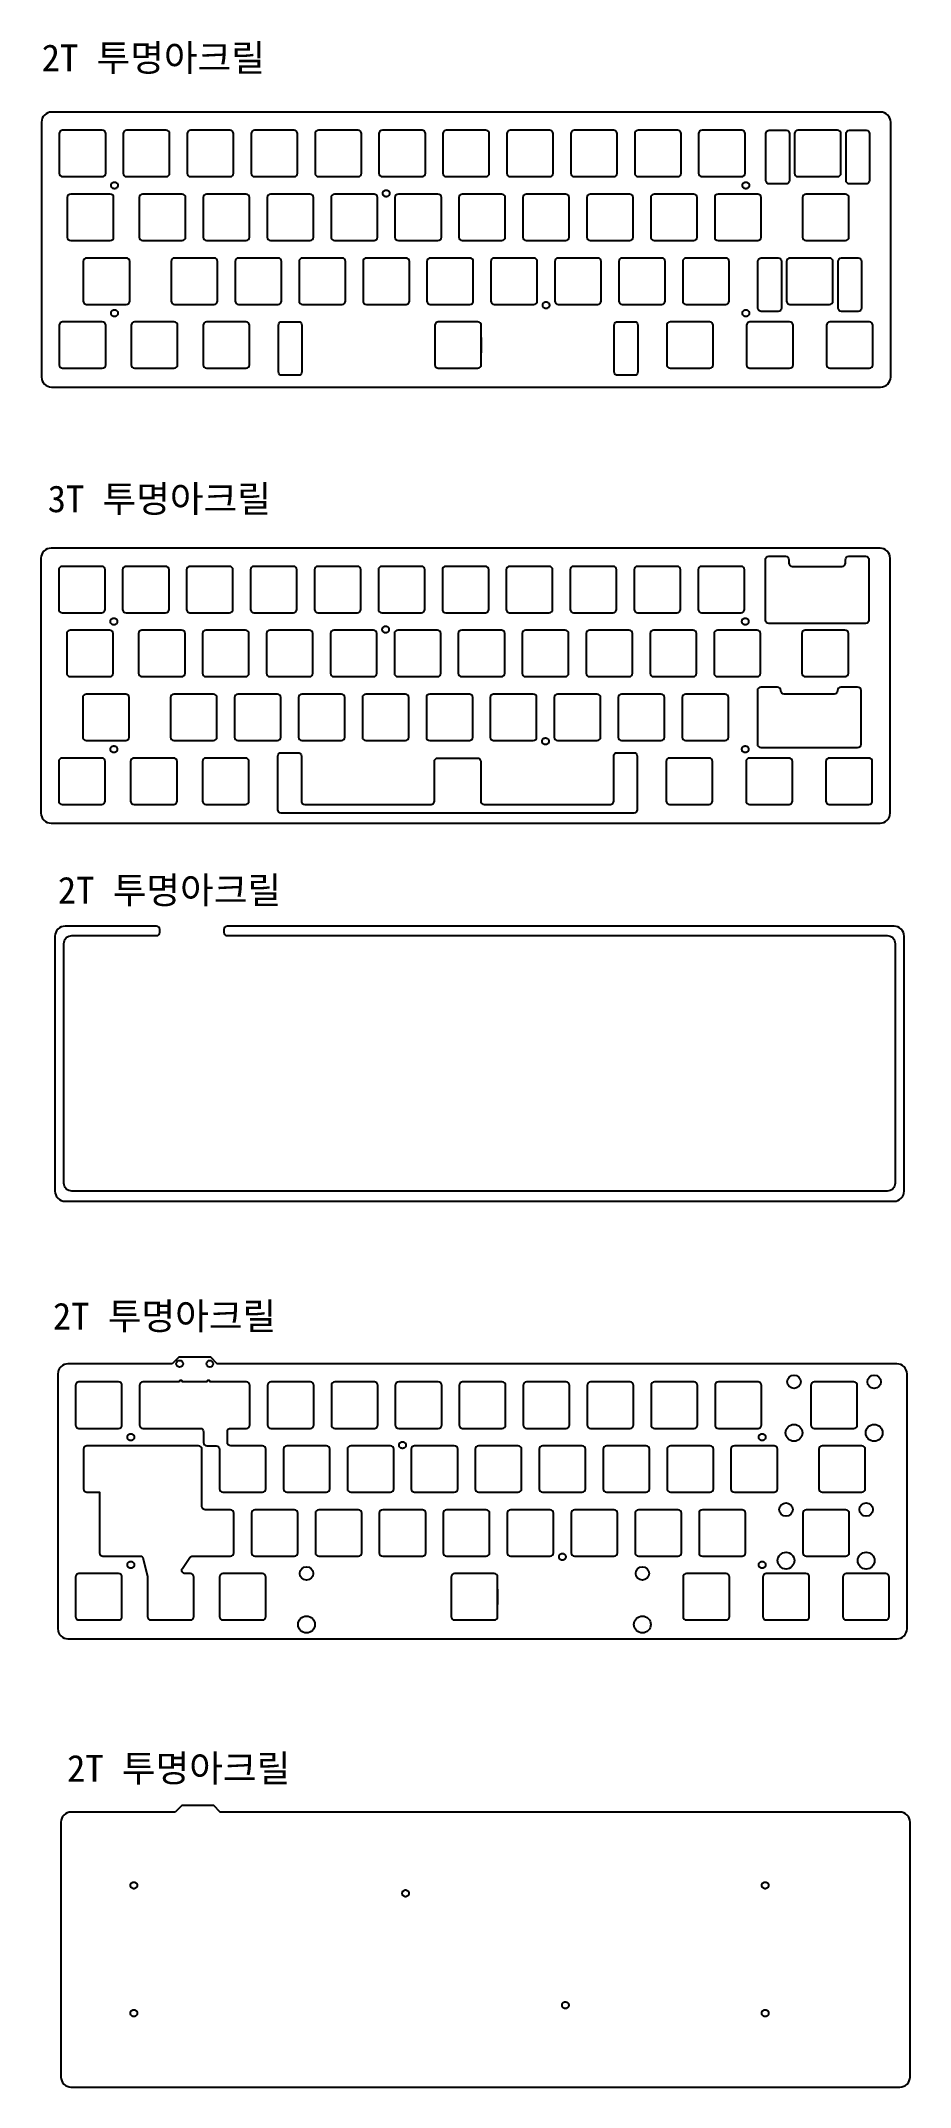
# Model space of a CAD drawing. Header units: millimetres. Extents: x 370 to 629, y -325 to 285.
import ezdxf

# ---------------------------------------------------------------- set-up
doc = ezdxf.new("R2010")
doc.units = ezdxf.units.MM
doc.layers.get('0').update_dxf_attribs({"color": 255, "linetype": 'CONTINUOUS'})

msp = doc.modelspace()

# ---------------------------------------------------------------- linework, layer by layer
at = {"linetype": 'Continuous'}
for p, q in [((487, 196.55), (487, 191.97)), ((500.82, 196.55), (500.82, 191.97)), ((422.81, -134.99), (422.81, -134.99)), ((491.86, -176.71), (491.86, -181.29)), ((505.68, -176.71), (505.68, -181.29))]:
    msp.add_line(p, q, dxfattribs=at)
for points in [[(372.79, 181.73), (619.79, 181.73, 0.414214), (622.79, 184.73), (622.79, 260.73, 0.414214), (619.79, 263.73), (372.79, 263.73, 0.414214), (369.79, 260.73), (369.79, 184.73, 0.414214)], [(376.08, 244.5), (387.9, 244.5, 0.414214), (388.9, 245.5), (388.9, 257.31, 0.414214), (387.9, 258.31), (376.08, 258.31, 0.414214), (375.08, 257.31), (375.08, 245.5, 0.414214)], [(395.13, 244.5), (406.95, 244.5, 0.414214), (407.95, 245.5), (407.95, 257.31, 0.414214), (406.95, 258.31), (395.13, 258.31, 0.414214), (394.13, 257.31), (394.13, 245.5, 0.414214)], [(414.18, 244.5), (426, 244.5, 0.414214), (427, 245.5), (427, 257.31, 0.414214), (426, 258.31), (414.18, 258.31, 0.414214), (413.18, 257.31), (413.18, 245.5, 0.414214)], [(433.23, 244.5), (445.05, 244.5, 0.414214), (446.05, 245.5), (446.05, 257.31, 0.414214), (445.05, 258.31), (433.23, 258.31, 0.414214), (432.23, 257.31), (432.23, 245.5, 0.414214)], [(452.28, 244.5), (464.1, 244.5, 0.414214), (465.1, 245.5), (465.1, 257.31, 0.414214), (464.1, 258.31), (452.28, 258.31, 0.414214), (451.28, 257.31), (451.28, 245.5, 0.414214)], [(471.33, 244.5), (483.15, 244.5, 0.414214), (484.15, 245.5), (484.15, 257.31, 0.414214), (483.15, 258.31), (471.33, 258.31, 0.414214), (470.33, 257.31), (470.33, 245.5, 0.414214)], [(490.38, 244.5), (502.2, 244.5, 0.414214), (503.2, 245.5), (503.2, 257.31, 0.414214), (502.2, 258.31), (490.38, 258.31, 0.414214), (489.38, 257.31), (489.38, 245.5, 0.414214)], [(509.43, 244.5), (521.25, 244.5, 0.414214), (522.25, 245.5), (522.25, 257.31, 0.414214), (521.25, 258.31), (509.43, 258.31, 0.414214), (508.43, 257.31), (508.43, 245.5, 0.414214)], [(528.48, 244.5), (540.3, 244.5, 0.414214), (541.3, 245.5), (541.3, 257.31, 0.414214), (540.3, 258.31), (528.48, 258.31, 0.414214), (527.48, 257.31), (527.48, 245.5, 0.414214)], [(547.53, 244.5), (559.35, 244.5, 0.414214), (560.35, 245.5), (560.35, 257.31, 0.414214), (559.35, 258.31), (547.53, 258.31, 0.414214), (546.53, 257.31), (546.53, 245.5, 0.414214)], [(566.58, 244.5), (578.4, 244.5, 0.414214), (579.4, 245.5), (579.4, 257.31, 0.414214), (578.4, 258.31), (566.58, 258.31, 0.414214), (565.58, 257.31), (565.58, 245.5, 0.414214)], [(586.63, 258.31), (591.63, 258.31, -0.414214), (592.63, 257.31), (592.63, 243.31, -0.414214), (591.63, 242.31), (586.63, 242.31, -0.414214), (585.63, 243.31), (585.63, 257.31, -0.414214)], [(595.16, 244.5), (606.98, 244.5, 0.414214), (607.98, 245.5), (607.98, 257.31, 0.414214), (606.98, 258.31), (595.16, 258.31, 0.414214), (594.16, 257.31), (594.16, 245.5, 0.414214)], [(610.5, 258.31), (615.5, 258.31, -0.414214), (616.5, 257.31), (616.5, 243.31, -0.414214), (615.5, 242.31), (610.5, 242.31, -0.414214), (609.5, 243.31), (609.5, 257.31, -0.414214)], [(378.47, 225.45), (390.28, 225.45, 0.414214), (391.28, 226.45), (391.28, 238.26, 0.414214), (390.28, 239.26), (378.47, 239.26, 0.414214), (377.47, 238.26), (377.47, 226.45, 0.414214)], [(399.9, 225.45), (411.71, 225.45, 0.414214), (412.71, 226.45), (412.71, 238.26, 0.414214), (411.71, 239.26), (399.9, 239.26, 0.414214), (398.9, 238.26), (398.9, 226.45, 0.414214)], [(418.95, 225.45), (430.76, 225.45, 0.414214), (431.76, 226.45), (431.76, 238.26, 0.414214), (430.76, 239.26), (418.95, 239.26, 0.414214), (417.95, 238.26), (417.95, 226.45, 0.414214)], [(438, 225.45), (449.81, 225.45, 0.414214), (450.81, 226.45), (450.81, 238.26, 0.414214), (449.81, 239.26), (438, 239.26, 0.414214), (437, 238.26), (437, 226.45, 0.414214)], [(457.05, 225.45), (468.86, 225.45, 0.414214), (469.86, 226.45), (469.86, 238.26, 0.414214), (468.86, 239.26), (457.05, 239.26, 0.414214), (456.05, 238.26), (456.05, 226.45, 0.414214)], [(476.1, 225.45), (487.91, 225.45, 0.414214), (488.91, 226.45), (488.91, 238.26, 0.414214), (487.91, 239.26), (476.1, 239.26, 0.414214), (475.1, 238.26), (475.1, 226.45, 0.414214)], [(495.15, 225.45), (506.96, 225.45, 0.414214), (507.96, 226.45), (507.96, 238.26, 0.414214), (506.96, 239.26), (495.15, 239.26, 0.414214), (494.15, 238.26), (494.15, 226.45, 0.414214)], [(514.2, 225.45), (526.01, 225.45, 0.414214), (527.01, 226.45), (527.01, 238.26, 0.414214), (526.01, 239.26), (514.2, 239.26, 0.414214), (513.2, 238.26), (513.2, 226.45, 0.414214)], [(533.25, 225.45), (545.06, 225.45, 0.414214), (546.06, 226.45), (546.06, 238.26, 0.414214), (545.06, 239.26), (533.25, 239.26, 0.414214), (532.25, 238.26), (532.25, 226.45, 0.414214)], [(552.3, 225.45), (564.11, 225.45, 0.414214), (565.11, 226.45), (565.11, 238.26, 0.414214), (564.11, 239.26), (552.3, 239.26, 0.414214), (551.3, 238.26), (551.3, 226.45, 0.414214)], [(571.35, 225.45), (583.16, 225.45, 0.414214), (584.16, 226.45), (584.16, 238.26, 0.414214), (583.16, 239.26), (571.35, 239.26, 0.414214), (570.35, 238.26), (570.35, 226.45, 0.414214)], [(597.54, 225.45), (609.36, 225.45, 0.414214), (610.36, 226.45), (610.36, 238.26, 0.414214), (609.36, 239.26), (597.54, 239.26, 0.414214), (596.54, 238.26), (596.54, 226.45, 0.414214)], [(383.23, 206.4), (395.05, 206.4, 0.414214), (396.05, 207.4), (396.05, 219.21, 0.414214), (395.05, 220.21), (383.23, 220.21, 0.414214), (382.23, 219.21), (382.23, 207.4, 0.414214)], [(409.42, 206.4), (421.24, 206.4, 0.414214), (422.24, 207.4), (422.24, 219.21, 0.414214), (421.24, 220.21), (409.42, 220.21, 0.414214), (408.42, 219.21), (408.42, 207.4, 0.414214)], [(428.47, 206.4), (440.29, 206.4, 0.414214), (441.29, 207.4), (441.29, 219.21, 0.414214), (440.29, 220.21), (428.47, 220.21, 0.414214), (427.47, 219.21), (427.47, 207.4, 0.414214)], [(447.52, 206.4), (459.34, 206.4, 0.414214), (460.34, 207.4), (460.34, 219.21, 0.414214), (459.34, 220.21), (447.52, 220.21, 0.414214), (446.52, 219.21), (446.52, 207.4, 0.414214)], [(466.57, 206.4), (478.39, 206.4, 0.414214), (479.39, 207.4), (479.39, 219.21, 0.414214), (478.39, 220.21), (466.57, 220.21, 0.414214), (465.57, 219.21), (465.57, 207.4, 0.414214)], [(485.62, 206.4), (497.44, 206.4, 0.414214), (498.44, 207.4), (498.44, 219.21, 0.414214), (497.44, 220.21), (485.62, 220.21, 0.414214), (484.62, 219.21), (484.62, 207.4, 0.414214)], [(504.67, 206.4), (516.49, 206.4, 0.414214), (517.49, 207.4), (517.49, 219.21, 0.414214), (516.49, 220.21), (504.67, 220.21, 0.414214), (503.67, 219.21), (503.67, 207.4, 0.414214)], [(523.72, 206.4), (535.54, 206.4, 0.414214), (536.54, 207.4), (536.54, 219.21, 0.414214), (535.54, 220.21), (523.72, 220.21, 0.414214), (522.72, 219.21), (522.72, 207.4, 0.414214)], [(542.77, 206.4), (554.59, 206.4, 0.414214), (555.59, 207.4), (555.59, 219.21, 0.414214), (554.59, 220.21), (542.77, 220.21, 0.414214), (541.77, 219.21), (541.77, 207.4, 0.414214)], [(561.82, 206.4), (573.64, 206.4, 0.414214), (574.64, 207.4), (574.64, 219.21, 0.414214), (573.64, 220.21), (561.82, 220.21, 0.414214), (560.82, 219.21), (560.82, 207.4, 0.414214)], [(584.25, 220.29), (589.25, 220.29, -0.414214), (590.25, 219.29), (590.25, 205.29, -0.414214), (589.25, 204.29), (584.25, 204.29, -0.414214), (583.25, 205.29), (583.25, 219.29, -0.414214)], [(592.78, 206.4), (604.6, 206.4, 0.414214), (605.6, 207.4), (605.6, 219.21, 0.414214), (604.6, 220.21), (592.78, 220.21, 0.414214), (591.78, 219.21), (591.78, 207.4, 0.414214)], [(608.12, 220.29), (613.12, 220.29, -0.414214), (614.12, 219.29), (614.12, 205.29, -0.414214), (613.12, 204.29), (608.12, 204.29, -0.414214), (607.12, 205.29), (607.12, 219.29, -0.414214)], [(376.08, 187.35), (387.9, 187.35, 0.414214), (388.9, 188.35), (388.9, 200.16, 0.414214), (387.9, 201.16), (376.08, 201.16, 0.414214), (375.08, 200.16), (375.08, 188.35, 0.414214)], [(397.52, 187.35), (409.33, 187.35, 0.414214), (410.33, 188.35), (410.33, 200.16, 0.414214), (409.33, 201.16), (397.52, 201.16, 0.414214), (396.52, 200.16), (396.52, 188.35, 0.414214)], [(418.95, 187.35), (430.76, 187.35, 0.414214), (431.76, 188.35), (431.76, 200.16, 0.414214), (430.76, 201.16), (418.95, 201.16, 0.414214), (417.95, 200.16), (417.95, 188.35, 0.414214)], [(441.37, 201.24), (446.37, 201.24, -0.414214), (447.37, 200.24), (447.37, 186.24, -0.414214), (446.37, 185.24), (441.37, 185.24, -0.414214), (440.37, 186.24), (440.37, 200.24, -0.414214)], [(488, 187.35), (499.82, 187.35, 0.414214), (500.82, 188.35), (500.82, 200.16, 0.414214), (499.82, 201.16), (488, 201.16, 0.414214), (487, 200.16), (487, 188.35, 0.414214)], [(541.45, 201.24), (546.45, 201.24, -0.414214), (547.45, 200.24), (547.45, 186.24, -0.414214), (546.45, 185.24), (541.45, 185.24, -0.414214), (540.45, 186.24), (540.45, 200.24, -0.414214)], [(557.06, 187.35), (568.88, 187.35, 0.414214), (569.88, 188.35), (569.88, 200.16, 0.414214), (568.88, 201.16), (557.06, 201.16, 0.414214), (556.06, 200.16), (556.06, 188.35, 0.414214)], [(580.87, 187.35), (592.69, 187.35, 0.414214), (593.69, 188.35), (593.69, 200.16, 0.414214), (592.69, 201.16), (580.87, 201.16, 0.414214), (579.87, 200.16), (579.87, 188.35, 0.414214)], [(604.68, 187.35), (616.5, 187.35, 0.414214), (617.5, 188.35), (617.5, 200.16, 0.414214), (616.5, 201.16), (604.68, 201.16, 0.414214), (603.68, 200.16), (603.68, 188.35, 0.414214)], [(372.62, 51.69), (619.62, 51.69, 0.414214), (622.62, 54.69), (622.62, 130.69, 0.414214), (619.62, 133.69), (372.62, 133.69, 0.414214), (369.62, 130.69), (369.62, 54.69, 0.414214)], [(375.91, 114.45), (387.72, 114.45, 0.414214), (388.72, 115.45), (388.72, 127.27, 0.414214), (387.72, 128.27), (375.91, 128.27, 0.414214), (374.91, 127.27), (374.91, 115.45, 0.414214)], [(394.96, 114.45), (406.77, 114.45, 0.414214), (407.77, 115.45), (407.77, 127.27, 0.414214), (406.77, 128.27), (394.96, 128.27, 0.414214), (393.96, 127.27), (393.96, 115.45, 0.414214)], [(414.01, 114.45), (425.82, 114.45, 0.414214), (426.82, 115.45), (426.82, 127.27, 0.414214), (425.82, 128.27), (414.01, 128.27, 0.414214), (413.01, 127.27), (413.01, 115.45, 0.414214)], [(433.06, 114.45), (444.87, 114.45, 0.414214), (445.87, 115.45), (445.87, 127.27, 0.414214), (444.87, 128.27), (433.06, 128.27, 0.414214), (432.06, 127.27), (432.06, 115.45, 0.414214)], [(452.11, 114.45), (463.92, 114.45, 0.414214), (464.92, 115.45), (464.92, 127.27, 0.414214), (463.92, 128.27), (452.11, 128.27, 0.414214), (451.11, 127.27), (451.11, 115.45, 0.414214)], [(471.16, 114.45), (482.97, 114.45, 0.414214), (483.97, 115.45), (483.97, 127.27, 0.414214), (482.97, 128.27), (471.16, 128.27, 0.414214), (470.16, 127.27), (470.16, 115.45, 0.414214)], [(490.21, 114.45), (502.02, 114.45, 0.414214), (503.02, 115.45), (503.02, 127.27, 0.414214), (502.02, 128.27), (490.21, 128.27, 0.414214), (489.21, 127.27), (489.21, 115.45, 0.414214)], [(509.26, 114.45), (521.07, 114.45, 0.414214), (522.07, 115.45), (522.07, 127.27, 0.414214), (521.07, 128.27), (509.26, 128.27, 0.414214), (508.26, 127.27), (508.26, 115.45, 0.414214)], [(528.31, 114.45), (540.12, 114.45, 0.414214), (541.12, 115.45), (541.12, 127.27, 0.414214), (540.12, 128.27), (528.31, 128.27, 0.414214), (527.31, 127.27), (527.31, 115.45, 0.414214)], [(547.36, 114.45), (559.17, 114.45, 0.414214), (560.17, 115.45), (560.17, 127.27, 0.414214), (559.17, 128.27), (547.36, 128.27, 0.414214), (546.36, 127.27), (546.36, 115.45, 0.414214)], [(566.41, 114.45), (578.22, 114.45, 0.414214), (579.22, 115.45), (579.22, 127.27, 0.414214), (578.22, 128.27), (566.41, 128.27, 0.414214), (565.41, 127.27), (565.41, 115.45, 0.414214)], [(378.29, 95.4), (390.11, 95.4, 0.414214), (391.11, 96.4), (391.11, 108.22, 0.414214), (390.11, 109.22), (378.29, 109.22, 0.414214), (377.29, 108.22), (377.29, 96.4, 0.414214)], [(399.72, 95.4), (411.54, 95.4, 0.414214), (412.54, 96.4), (412.54, 108.22, 0.414214), (411.54, 109.22), (399.72, 109.22, 0.414214), (398.72, 108.22), (398.72, 96.4, 0.414214)], [(418.77, 95.4), (430.59, 95.4, 0.414214), (431.59, 96.4), (431.59, 108.22, 0.414214), (430.59, 109.22), (418.77, 109.22, 0.414214), (417.77, 108.22), (417.77, 96.4, 0.414214)], [(437.82, 95.4), (449.64, 95.4, 0.414214), (450.64, 96.4), (450.64, 108.22, 0.414214), (449.64, 109.22), (437.82, 109.22, 0.414214), (436.82, 108.22), (436.82, 96.4, 0.414214)], [(456.87, 95.4), (468.69, 95.4, 0.414214), (469.69, 96.4), (469.69, 108.22, 0.414214), (468.69, 109.22), (456.87, 109.22, 0.414214), (455.87, 108.22), (455.87, 96.4, 0.414214)], [(475.92, 95.4), (487.74, 95.4, 0.414214), (488.74, 96.4), (488.74, 108.22, 0.414214), (487.74, 109.22), (475.92, 109.22, 0.414214), (474.92, 108.22), (474.92, 96.4, 0.414214)], [(494.97, 95.4), (506.79, 95.4, 0.414214), (507.79, 96.4), (507.79, 108.22, 0.414214), (506.79, 109.22), (494.97, 109.22, 0.414214), (493.97, 108.22), (493.97, 96.4, 0.414214)], [(514.02, 95.4), (525.84, 95.4, 0.414214), (526.84, 96.4), (526.84, 108.22, 0.414214), (525.84, 109.22), (514.02, 109.22, 0.414214), (513.02, 108.22), (513.02, 96.4, 0.414214)], [(533.07, 95.4), (544.89, 95.4, 0.414214), (545.89, 96.4), (545.89, 108.22, 0.414214), (544.89, 109.22), (533.07, 109.22, 0.414214), (532.07, 108.22), (532.07, 96.4, 0.414214)], [(552.12, 95.4), (563.94, 95.4, 0.414214), (564.94, 96.4), (564.94, 108.22, 0.414214), (563.94, 109.22), (552.12, 109.22, 0.414214), (551.12, 108.22), (551.12, 96.4, 0.414214)], [(571.17, 95.4), (582.99, 95.4, 0.414214), (583.99, 96.4), (583.99, 108.22, 0.414214), (582.99, 109.22), (571.17, 109.22, 0.414214), (570.17, 108.22), (570.17, 96.4, 0.414214)], [(597.36, 95.4), (609.18, 95.4, 0.414214), (610.18, 96.4), (610.18, 108.22, 0.414214), (609.18, 109.22), (597.36, 109.22, 0.414214), (596.36, 108.22), (596.36, 96.4, 0.414214)], [(583.07, 91.25), (583.07, 75.25, 0.414214), (584.07, 74.25), (612.95, 74.25, 0.414214), (613.95, 75.25), (613.95, 91.25, 0.414214), (612.95, 92.25), (607.95, 92.25, 0.414214), (606.95, 91.25), (606.95, 91.17, -0.414214), (605.95, 90.17), (591.07, 90.17, -0.414214), (590.07, 91.17), (590.07, 91.25, 0.414214), (589.07, 92.25), (584.07, 92.25, 0.414214)], [(383.05, 76.35), (394.87, 76.35, 0.414214), (395.87, 77.35), (395.87, 89.17, 0.414214), (394.87, 90.17), (383.05, 90.17, 0.414214), (382.05, 89.17), (382.05, 77.35, 0.414214)], [(409.24, 76.35), (421.06, 76.35, 0.414214), (422.06, 77.35), (422.06, 89.17, 0.414214), (421.06, 90.17), (409.24, 90.17, 0.414214), (408.24, 89.17), (408.24, 77.35, 0.414214)], [(428.29, 76.35), (440.11, 76.35, 0.414214), (441.11, 77.35), (441.11, 89.17, 0.414214), (440.11, 90.17), (428.29, 90.17, 0.414214), (427.29, 89.17), (427.29, 77.35, 0.414214)], [(447.34, 76.35), (459.16, 76.35, 0.414214), (460.16, 77.35), (460.16, 89.17, 0.414214), (459.16, 90.17), (447.34, 90.17, 0.414214), (446.34, 89.17), (446.34, 77.35, 0.414214)], [(466.39, 76.35), (478.21, 76.35, 0.414214), (479.21, 77.35), (479.21, 89.17, 0.414214), (478.21, 90.17), (466.39, 90.17, 0.414214), (465.39, 89.17), (465.39, 77.35, 0.414214)], [(485.44, 76.35), (497.26, 76.35, 0.414214), (498.26, 77.35), (498.26, 89.17, 0.414214), (497.26, 90.17), (485.44, 90.17, 0.414214), (484.44, 89.17), (484.44, 77.35, 0.414214)], [(504.49, 76.35), (516.31, 76.35, 0.414214), (517.31, 77.35), (517.31, 89.17, 0.414214), (516.31, 90.17), (504.49, 90.17, 0.414214), (503.49, 89.17), (503.49, 77.35, 0.414214)], [(523.54, 76.35), (535.36, 76.35, 0.414214), (536.36, 77.35), (536.36, 89.17, 0.414214), (535.36, 90.17), (523.54, 90.17, 0.414214), (522.54, 89.17), (522.54, 77.35, 0.414214)], [(542.59, 76.35), (554.41, 76.35, 0.414214), (555.41, 77.35), (555.41, 89.17, 0.414214), (554.41, 90.17), (542.59, 90.17, 0.414214), (541.59, 89.17), (541.59, 77.35, 0.414214)], [(542.59, 76.35), (554.41, 76.35, 0.414214), (555.41, 77.35), (555.41, 89.17, 0.414214), (554.41, 90.17), (542.59, 90.17, 0.414214), (541.59, 89.17), (541.59, 77.35, 0.414214)], [(561.64, 76.35), (573.46, 76.35, 0.414214), (574.46, 77.35), (574.46, 89.17, 0.414214), (573.46, 90.17), (561.64, 90.17, 0.414214), (560.64, 89.17), (560.64, 77.35, 0.414214)], [(375.91, 57.3), (387.72, 57.3, 0.414214), (388.72, 58.3), (388.72, 70.12, 0.414214), (387.72, 71.12), (375.91, 71.12, 0.414214), (374.91, 70.12), (374.91, 58.3, 0.414214)], [(397.34, 57.3), (409.16, 57.3, 0.414214), (410.16, 58.3), (410.16, 70.12, 0.414214), (409.16, 71.12), (397.34, 71.12, 0.414214), (396.34, 70.12), (396.34, 58.3, 0.414214)], [(418.77, 57.3), (430.59, 57.3, 0.414214), (431.59, 58.3), (431.59, 70.12, 0.414214), (430.59, 71.12), (418.77, 71.12, 0.414214), (417.77, 70.12), (417.77, 58.3, 0.414214)], [(485.83, 57.3, 0.414214), (486.83, 58.3), (486.83, 70.12, -0.414214), (487.83, 71.12), (499.64, 71.12, -0.414214), (500.64, 70.12), (500.64, 58.3), (500.64, 58.3, 0.414214), (501.64, 57.3), (539.27, 57.3, 0.414214), (540.27, 58.3), (540.27, 71.72, -0.414214), (541.27, 72.72), (546.27, 72.72, -0.414214), (547.27, 71.72), (547.27, 55.72, -0.414214), (546.27, 54.72), (441.2, 54.72, -0.414214), (440.2, 55.72), (440.2, 71.72, -0.414214), (441.2, 72.72), (446.2, 72.72, -0.414214), (447.2, 71.72), (447.2, 58.3, 0.414214), (448.2, 57.3)], [(556.88, 57.3), (568.7, 57.3, 0.414214), (569.7, 58.3), (569.7, 70.12, 0.414214), (568.7, 71.12), (556.88, 71.12, 0.414214), (555.88, 70.12), (555.88, 58.3, 0.414214)], [(580.69, 57.3), (592.51, 57.3, 0.414214), (593.51, 58.3), (593.51, 70.12, 0.414214), (592.51, 71.12), (580.69, 71.12, 0.414214), (579.69, 70.12), (579.69, 58.3, 0.414214)], [(604.51, 57.3), (616.32, 57.3, 0.414214), (617.32, 58.3), (617.32, 70.12, 0.414214), (616.32, 71.12), (604.51, 71.12, 0.414214), (603.51, 70.12), (603.51, 58.3, 0.414214)], [(408.7, -109.53), (404.9, -109.53), (377.66, -109.53, 0.414214), (374.66, -112.53), (374.66, -188.53, 0.414214), (377.66, -191.53), (624.66, -191.53, 0.414214), (627.66, -188.53), (627.66, -112.53, 0.414214), (624.66, -109.53), (425.95, -109.53), (422.15, -109.53), (420.19, -107.56), (410.67, -107.56)], [(380.95, -128.76), (392.76, -128.76, 0.414214), (393.76, -127.76), (393.76, -115.94, 0.414214), (392.76, -114.94), (380.95, -114.94, 0.414214), (379.95, -115.94), (379.95, -127.76, 0.414214)], [(418.04, -132.99, 0.414293), (419.04, -133.99), (421.81, -133.99, -0.414214), (422.81, -134.99), (422.81, -146.81, 0.414214), (423.81, -147.81), (435.63, -147.81, 0.414214), (436.63, -146.81), (436.63, -134.99, 0.414214), (435.63, -133.99), (426.15, -133.99, -0.414214), (425.15, -132.99), (425.15, -129.76, -0.414214), (426.15, -128.76), (430.86, -128.76, 0.414214), (431.86, -127.76), (431.86, -115.94, 0.414214), (430.86, -114.94), (420.13, -114.94, -0.333572), (420.04, -114.87), (419.96, -114.61, 0.333572), (419.86, -114.54), (419.21, -114.54, 0.306359), (419.12, -114.6), (419.01, -114.88, -0.306359), (418.91, -114.94), (411.89, -114.94, -0.333572), (411.79, -114.87), (411.72, -114.61, 0.333572), (411.62, -114.54), (410.97, -114.54, 0.306359), (410.87, -114.6), (410.76, -114.88, -0.306359), (410.67, -114.94), (400, -114.94, 0.414214), (399, -115.94), (399, -127.76, 0.414214), (400, -128.76), (411.81, -128.76), (417.05, -128.76, -0.414293), (418.05, -129.76)], [(438.1, -128.76), (449.91, -128.76, 0.414214), (450.91, -127.76), (450.91, -115.94, 0.414214), (449.91, -114.94), (438.1, -114.94, 0.414214), (437.1, -115.94), (437.1, -127.76, 0.414214)], [(457.15, -128.76), (468.96, -128.76, 0.414214), (469.96, -127.76), (469.96, -115.94, 0.414214), (468.96, -114.94), (457.15, -114.94, 0.414214), (456.15, -115.94), (456.15, -127.76, 0.414214)], [(476.2, -128.76), (488.01, -128.76, 0.414214), (489.01, -127.76), (489.01, -115.94, 0.414214), (488.01, -114.94), (476.2, -114.94, 0.414214), (475.2, -115.94), (475.2, -127.76, 0.414214)], [(495.25, -128.76), (507.06, -128.76, 0.414214), (508.06, -127.76), (508.06, -115.94, 0.414214), (507.06, -114.94), (495.25, -114.94, 0.414214), (494.25, -115.94), (494.25, -127.76, 0.414214)], [(514.3, -128.76), (526.11, -128.76, 0.414214), (527.11, -127.76), (527.11, -115.94, 0.414214), (526.11, -114.94), (514.3, -114.94, 0.414214), (513.3, -115.94), (513.3, -127.76, 0.414214)], [(533.35, -128.76), (545.16, -128.76, 0.414214), (546.16, -127.76), (546.16, -115.94, 0.414214), (545.16, -114.94), (533.35, -114.94, 0.414214), (532.35, -115.94), (532.35, -127.76, 0.414214)], [(552.4, -128.76), (564.21, -128.76, 0.414214), (565.21, -127.76), (565.21, -115.94, 0.414214), (564.21, -114.94), (552.4, -114.94, 0.414214), (551.4, -115.94), (551.4, -127.76, 0.414214)], [(571.45, -128.76), (583.26, -128.76, 0.414214), (584.26, -127.76), (584.26, -115.94, 0.414214), (583.26, -114.94), (571.45, -114.94, 0.414214), (570.45, -115.94), (570.45, -127.76, 0.414214)], [(600.02, -128.76), (611.84, -128.76, 0.414214), (612.84, -127.76), (612.84, -115.94, 0.414214), (611.84, -114.94), (600.02, -114.94, 0.414214), (599.02, -115.94), (599.02, -127.76, 0.414214)], [(417.58, -146.81), (417.58, -134.99, 0.414214), (416.58, -133.99), (404.76, -133.99), (395.14, -133.99), (383.33, -133.99, 0.414214), (382.33, -134.99), (382.33, -146.81, 0.414214), (383.33, -147.81), (387.09, -147.81), (387.09, -154.04), (387.09, -165.86, 0.414214), (388.09, -166.86), (399.12, -166.86, -0.347891), (400.09, -167.63), (401.35, -172.98, -0.057969), (401.38, -173.21), (401.38, -184.91, 0.414214), (402.38, -185.91), (414.19, -185.91, 0.414214), (415.19, -184.91), (415.19, -173.09, 0.414214), (414.19, -172.09), (412.57, -172.09, -0.604822), (411.75, -170.52), (413.99, -167.29, -0.246244), (414.81, -166.86), (426.1, -166.86, 0.414214), (427.1, -165.86), (427.1, -154.04, 0.414214), (426.1, -153.04), (418.58, -153.04, -0.414214), (417.58, -152.04)], [(442.86, -147.81), (454.68, -147.81, 0.414214), (455.68, -146.81), (455.68, -134.99, 0.414214), (454.68, -133.99), (442.86, -133.99, 0.414214), (441.86, -134.99), (441.86, -146.81, 0.414214)], [(461.91, -147.81), (473.73, -147.81, 0.414214), (474.73, -146.81), (474.73, -134.99, 0.414214), (473.73, -133.99), (461.91, -133.99, 0.414214), (460.91, -134.99), (460.91, -146.81, 0.414214)], [(480.96, -147.81), (492.78, -147.81, 0.414214), (493.78, -146.81), (493.78, -134.99, 0.414214), (492.78, -133.99), (480.96, -133.99, 0.414214), (479.96, -134.99), (479.96, -146.81, 0.414214)], [(500.01, -147.81), (511.83, -147.81, 0.414214), (512.83, -146.81), (512.83, -134.99, 0.414214), (511.83, -133.99), (500.01, -133.99, 0.414214), (499.01, -134.99), (499.01, -146.81, 0.414214)], [(519.06, -147.81), (530.88, -147.81, 0.414214), (531.88, -146.81), (531.88, -134.99, 0.414214), (530.88, -133.99), (519.06, -133.99, 0.414214), (518.06, -134.99), (518.06, -146.81, 0.414214)], [(538.11, -147.81), (549.93, -147.81, 0.414214), (550.93, -146.81), (550.93, -134.99, 0.414214), (549.93, -133.99), (538.11, -133.99, 0.414214), (537.11, -134.99), (537.11, -146.81, 0.414214)], [(557.16, -147.81), (568.98, -147.81, 0.414214), (569.98, -146.81), (569.98, -134.99, 0.414214), (568.98, -133.99), (557.16, -133.99, 0.414214), (556.16, -134.99), (556.16, -146.81, 0.414214)], [(576.21, -147.81), (588.03, -147.81, 0.414214), (589.03, -146.81), (589.03, -134.99, 0.414214), (588.03, -133.99), (576.21, -133.99, 0.414214), (575.21, -134.99), (575.21, -146.81, 0.414214)], [(602.4, -147.81), (614.22, -147.81, 0.414214), (615.22, -146.81), (615.22, -134.99, 0.414214), (614.22, -133.99), (602.4, -133.99, 0.414214), (601.4, -134.99), (601.4, -146.81, 0.414214)], [(433.33, -166.86), (445.15, -166.86, 0.414214), (446.15, -165.86), (446.15, -154.04, 0.414214), (445.15, -153.04), (433.33, -153.04, 0.414214), (432.33, -154.04), (432.33, -165.86, 0.414214)], [(452.38, -166.86), (464.2, -166.86, 0.414214), (465.2, -165.86), (465.2, -154.04, 0.414214), (464.2, -153.04), (452.38, -153.04, 0.414214), (451.38, -154.04), (451.38, -165.86, 0.414214)], [(471.43, -166.86), (483.25, -166.86, 0.414214), (484.25, -165.86), (484.25, -154.04, 0.414214), (483.25, -153.04), (471.43, -153.04, 0.414214), (470.43, -154.04), (470.43, -165.86, 0.414214)], [(490.48, -166.86), (502.3, -166.86, 0.414214), (503.3, -165.86), (503.3, -154.04, 0.414214), (502.3, -153.04), (490.48, -153.04, 0.414214), (489.48, -154.04), (489.48, -165.86, 0.414214)], [(509.53, -166.86), (521.35, -166.86, 0.414214), (522.35, -165.86), (522.35, -154.04, 0.414214), (521.35, -153.04), (509.53, -153.04, 0.414214), (508.53, -154.04), (508.53, -165.86, 0.414214)], [(528.58, -166.86), (540.4, -166.86, 0.414214), (541.4, -165.86), (541.4, -154.04, 0.414214), (540.4, -153.04), (528.58, -153.04, 0.414214), (527.58, -154.04), (527.58, -165.86, 0.414214)], [(547.63, -166.86), (559.45, -166.86, 0.414214), (560.45, -165.86), (560.45, -154.04, 0.414214), (559.45, -153.04), (547.63, -153.04, 0.414214), (546.63, -154.04), (546.63, -165.86, 0.414214)], [(547.63, -166.86), (559.45, -166.86, 0.414214), (560.45, -165.86), (560.45, -154.04, 0.414214), (559.45, -153.04), (547.63, -153.04, 0.414214), (546.63, -154.04), (546.63, -165.86, 0.414214)], [(566.68, -166.86), (578.5, -166.86, 0.414214), (579.5, -165.86), (579.5, -154.04, 0.414214), (578.5, -153.04), (566.68, -153.04, 0.414214), (565.68, -154.04), (565.68, -165.86, 0.414214)], [(597.64, -166.86), (609.46, -166.86, 0.414214), (610.46, -165.86), (610.46, -154.04, 0.414214), (609.46, -153.04), (597.64, -153.04, 0.414214), (596.64, -154.04), (596.64, -165.86, 0.414214)], [(380.95, -185.91), (392.76, -185.91, 0.414214), (393.76, -184.91), (393.76, -173.09, 0.414214), (392.76, -172.09), (380.95, -172.09, 0.414214), (379.95, -173.09), (379.95, -184.91, 0.414214)], [(423.81, -185.91), (435.63, -185.91, 0.414214), (436.63, -184.91), (436.63, -173.09, 0.414214), (435.63, -172.09), (423.81, -172.09, 0.414214), (422.81, -173.09), (422.81, -184.91, 0.414214)], [(492.86, -185.91), (504.68, -185.91, 0.414214), (505.68, -184.91), (505.68, -173.09, 0.414214), (504.68, -172.09), (492.86, -172.09, 0.414214), (491.86, -173.09), (491.86, -184.91, 0.414214)], [(561.92, -185.91), (573.74, -185.91, 0.414214), (574.74, -184.91), (574.74, -173.09, 0.414214), (573.74, -172.09), (561.92, -172.09, 0.414214), (560.92, -173.09), (560.92, -184.91, 0.414214)], [(585.73, -185.91), (597.55, -185.91, 0.414214), (598.55, -184.91), (598.55, -173.09, 0.414214), (597.55, -172.09), (585.73, -172.09, 0.414214), (584.73, -173.09), (584.73, -184.91, 0.414214)], [(609.55, -185.91), (621.36, -185.91, 0.414214), (622.36, -184.91), (622.36, -173.09, 0.414214), (621.36, -172.09), (609.55, -172.09, 0.414214), (608.55, -173.09), (608.55, -184.91, 0.414214)], [(409.61, -243.19), (405.81, -243.19), (378.56, -243.19, 0.414214), (375.56, -246.19), (375.56, -322.19, 0.414214), (378.56, -325.19), (625.56, -325.19, 0.414214), (628.56, -322.19), (628.56, -246.19, 0.414214), (625.56, -243.19), (426.86, -243.19), (423.06, -243.19), (421.1, -241.23), (411.57, -241.23)]]:
    msp.add_lwpolyline(points, format="xyb", close=True, dxfattribs=at)
for points in [[(391.99, 242.77), (392.16, 242.66), (392.29, 242.52), (392.4, 242.35), (392.48, 242.17), (392.52, 241.98), (392.52, 241.78), (392.48, 241.59), (392.4, 241.41), (392.29, 241.24), (392.16, 241.1), (391.99, 240.99), (391.81, 240.92), (391.62, 240.88), (391.42, 240.88), (391.23, 240.92), (391.04, 240.99), (390.88, 241.1), (390.74, 241.24), (390.63, 241.41), (390.56, 241.59), (390.52, 241.78), (390.52, 241.98), (390.56, 242.17), (390.63, 242.35), (390.74, 242.52), (390.88, 242.66), (391.04, 242.77), (391.23, 242.84), (391.42, 242.88), (391.62, 242.88), (391.81, 242.84)], [(472.95, 240.39), (473.12, 240.28), (473.26, 240.14), (473.37, 239.97), (473.44, 239.79), (473.48, 239.6), (473.48, 239.4), (473.44, 239.21), (473.37, 239.03), (473.26, 238.86), (473.12, 238.72), (472.95, 238.61), (472.77, 238.54), (472.58, 238.5), (472.38, 238.5), (472.19, 238.54), (472.01, 238.61), (471.84, 238.72), (471.7, 238.86), (471.59, 239.03), (471.52, 239.21), (471.48, 239.4), (471.48, 239.6), (471.52, 239.79), (471.59, 239.97), (471.7, 240.14), (471.84, 240.28), (472.01, 240.39), (472.19, 240.46), (472.38, 240.5), (472.58, 240.5), (472.77, 240.46)], [(580.11, 242.77), (580.27, 242.66), (580.41, 242.52), (580.52, 242.35), (580.6, 242.17), (580.64, 241.98), (580.64, 241.78), (580.6, 241.59), (580.52, 241.41), (580.41, 241.24), (580.27, 241.1), (580.11, 240.99), (579.93, 240.92), (579.74, 240.88), (579.54, 240.88), (579.35, 240.92), (579.16, 240.99), (579, 241.1), (578.86, 241.24), (578.75, 241.41), (578.67, 241.59), (578.64, 241.78), (578.64, 241.98), (578.67, 242.17), (578.75, 242.35), (578.86, 242.52), (579, 242.66), (579.16, 242.77), (579.35, 242.84), (579.54, 242.88), (579.74, 242.88), (579.93, 242.84)], [(391.99, 204.67), (392.16, 204.56), (392.29, 204.42), (392.4, 204.25), (392.48, 204.07), (392.52, 203.88), (392.52, 203.68), (392.48, 203.49), (392.4, 203.31), (392.29, 203.14), (392.16, 203), (391.99, 202.89), (391.81, 202.82), (391.62, 202.78), (391.42, 202.78), (391.23, 202.82), (391.04, 202.89), (390.88, 203), (390.74, 203.14), (390.63, 203.31), (390.56, 203.49), (390.52, 203.68), (390.52, 203.88), (390.56, 204.07), (390.63, 204.25), (390.74, 204.42), (390.88, 204.56), (391.04, 204.67), (391.23, 204.74), (391.42, 204.78), (391.62, 204.78), (391.81, 204.74)], [(520.58, 207.05), (520.74, 206.94), (520.88, 206.8), (520.99, 206.64), (521.07, 206.45), (521.11, 206.26), (521.11, 206.06), (521.07, 205.87), (520.99, 205.69), (520.88, 205.52), (520.74, 205.39), (520.58, 205.28), (520.4, 205.2), (520.2, 205.16), (520.01, 205.16), (519.81, 205.2), (519.63, 205.28), (519.47, 205.39), (519.33, 205.52), (519.22, 205.69), (519.14, 205.87), (519.11, 206.06), (519.11, 206.26), (519.14, 206.45), (519.22, 206.64), (519.33, 206.8), (519.47, 206.94), (519.63, 207.05), (519.81, 207.12), (520.01, 207.16), (520.2, 207.16), (520.4, 207.12)], [(580.11, 204.67), (580.27, 204.56), (580.41, 204.42), (580.52, 204.25), (580.6, 204.07), (580.64, 203.88), (580.64, 203.68), (580.6, 203.49), (580.52, 203.31), (580.41, 203.14), (580.27, 203), (580.11, 202.89), (579.93, 202.82), (579.74, 202.78), (579.54, 202.78), (579.35, 202.82), (579.16, 202.89), (579, 203), (578.86, 203.14), (578.75, 203.31), (578.67, 203.49), (578.64, 203.68), (578.64, 203.88), (578.67, 204.07), (578.75, 204.25), (578.86, 204.42), (579, 204.56), (579.16, 204.67), (579.35, 204.74), (579.54, 204.78), (579.74, 204.78), (579.93, 204.74)], [(391.81, 112.72), (391.98, 112.62), (392.12, 112.48), (392.23, 112.31), (392.3, 112.13), (392.34, 111.94), (392.34, 111.74), (392.3, 111.55), (392.23, 111.36), (392.12, 111.2), (391.98, 111.06), (391.81, 110.95), (391.63, 110.88), (391.44, 110.84), (391.24, 110.84), (391.05, 110.88), (390.87, 110.95), (390.7, 111.06), (390.56, 111.2), (390.45, 111.36), (390.38, 111.55), (390.34, 111.74), (390.34, 111.94), (390.38, 112.13), (390.45, 112.31), (390.56, 112.48), (390.7, 112.62), (390.87, 112.72), (391.05, 112.8), (391.24, 112.84), (391.44, 112.84), (391.63, 112.8)], [(472.78, 110.34), (472.94, 110.23), (473.08, 110.09), (473.19, 109.93), (473.26, 109.75), (473.3, 109.56), (473.3, 109.36), (473.26, 109.17), (473.19, 108.98), (473.08, 108.82), (472.94, 108.68), (472.78, 108.57), (472.59, 108.5), (472.4, 108.46), (472.2, 108.46), (472.01, 108.5), (471.83, 108.57), (471.67, 108.68), (471.53, 108.82), (471.42, 108.98), (471.34, 109.17), (471.3, 109.36), (471.3, 109.56), (471.34, 109.75), (471.42, 109.93), (471.53, 110.09), (471.67, 110.23), (471.83, 110.34), (472.01, 110.42), (472.2, 110.46), (472.4, 110.46), (472.59, 110.42)], [(579.93, 112.72), (580.1, 112.62), (580.24, 112.48), (580.35, 112.31), (580.42, 112.13), (580.46, 111.94), (580.46, 111.74), (580.42, 111.55), (580.35, 111.36), (580.24, 111.2), (580.1, 111.06), (579.93, 110.95), (579.75, 110.88), (579.56, 110.84), (579.36, 110.84), (579.17, 110.88), (578.99, 110.95), (578.82, 111.06), (578.68, 111.2), (578.57, 111.36), (578.5, 111.55), (578.46, 111.74), (578.46, 111.94), (578.5, 112.13), (578.57, 112.31), (578.68, 112.48), (578.82, 112.62), (578.99, 112.72), (579.17, 112.8), (579.36, 112.84), (579.56, 112.84), (579.75, 112.8)], [(391.81, 74.62), (391.98, 74.52), (392.12, 74.38), (392.23, 74.21), (392.3, 74.03), (392.34, 73.84), (392.34, 73.64), (392.3, 73.45), (392.23, 73.26), (392.12, 73.1), (391.98, 72.96), (391.81, 72.85), (391.63, 72.78), (391.44, 72.74), (391.24, 72.74), (391.05, 72.78), (390.87, 72.85), (390.7, 72.96), (390.56, 73.1), (390.45, 73.26), (390.38, 73.45), (390.34, 73.64), (390.34, 73.84), (390.38, 74.03), (390.45, 74.21), (390.56, 74.38), (390.7, 74.52), (390.87, 74.62), (391.05, 74.7), (391.24, 74.74), (391.44, 74.74), (391.63, 74.7)], [(520.4, 77.01), (520.57, 76.9), (520.7, 76.76), (520.81, 76.59), (520.89, 76.41), (520.93, 76.22), (520.93, 76.02), (520.89, 75.83), (520.81, 75.65), (520.7, 75.48), (520.57, 75.34), (520.4, 75.23), (520.22, 75.16), (520.03, 75.12), (519.83, 75.12), (519.64, 75.16), (519.45, 75.23), (519.29, 75.34), (519.15, 75.48), (519.04, 75.65), (518.97, 75.83), (518.93, 76.02), (518.93, 76.22), (518.97, 76.41), (519.04, 76.59), (519.15, 76.76), (519.29, 76.9), (519.45, 77.01), (519.64, 77.08), (519.83, 77.12), (520.03, 77.12), (520.22, 77.08)], [(579.93, 74.62), (580.1, 74.52), (580.24, 74.38), (580.35, 74.21), (580.42, 74.03), (580.46, 73.84), (580.46, 73.64), (580.42, 73.45), (580.35, 73.26), (580.24, 73.1), (580.1, 72.96), (579.93, 72.85), (579.75, 72.78), (579.56, 72.74), (579.36, 72.74), (579.17, 72.78), (578.99, 72.85), (578.82, 72.96), (578.68, 73.1), (578.57, 73.26), (578.5, 73.45), (578.46, 73.64), (578.46, 73.84), (578.5, 74.03), (578.57, 74.21), (578.68, 74.38), (578.82, 74.52), (578.99, 74.62), (579.17, 74.7), (579.36, 74.74), (579.56, 74.74), (579.75, 74.7)], [(396.85, -130.49), (397.02, -130.6), (397.16, -130.74), (397.27, -130.9), (397.34, -131.08), (397.38, -131.28), (397.38, -131.47), (397.34, -131.67), (397.27, -131.85), (397.16, -132.01), (397.02, -132.15), (396.85, -132.26), (396.67, -132.34), (396.48, -132.38), (396.28, -132.38), (396.09, -132.34), (395.91, -132.26), (395.74, -132.15), (395.6, -132.01), (395.49, -131.85), (395.42, -131.67), (395.38, -131.47), (395.38, -131.28), (395.42, -131.08), (395.49, -130.9), (395.6, -130.74), (395.74, -130.6), (395.91, -130.49), (396.09, -130.41), (396.28, -130.38), (396.48, -130.38), (396.67, -130.41)], [(477.82, -132.87), (477.98, -132.98), (478.12, -133.12), (478.23, -133.28), (478.3, -133.47), (478.34, -133.66), (478.34, -133.86), (478.3, -134.05), (478.23, -134.23), (478.12, -134.4), (477.98, -134.53), (477.82, -134.64), (477.63, -134.72), (477.44, -134.76), (477.24, -134.76), (477.05, -134.72), (476.87, -134.64), (476.7, -134.53), (476.57, -134.4), (476.46, -134.23), (476.38, -134.05), (476.34, -133.86), (476.34, -133.66), (476.38, -133.47), (476.46, -133.28), (476.57, -133.12), (476.7, -132.98), (476.87, -132.87), (477.05, -132.8), (477.24, -132.76), (477.44, -132.76), (477.63, -132.8)], [(584.97, -130.49), (585.14, -130.6), (585.28, -130.74), (585.38, -130.9), (585.46, -131.08), (585.5, -131.28), (585.5, -131.47), (585.46, -131.67), (585.38, -131.85), (585.28, -132.01), (585.14, -132.15), (584.97, -132.26), (584.79, -132.34), (584.6, -132.38), (584.4, -132.38), (584.21, -132.34), (584.02, -132.26), (583.86, -132.15), (583.72, -132.01), (583.61, -131.85), (583.54, -131.67), (583.5, -131.47), (583.5, -131.28), (583.54, -131.08), (583.61, -130.9), (583.72, -130.74), (583.86, -130.6), (584.02, -130.49), (584.21, -130.41), (584.4, -130.38), (584.6, -130.38), (584.79, -130.41)], [(396.85, -168.59), (397.02, -168.7), (397.16, -168.84), (397.27, -169), (397.34, -169.18), (397.38, -169.38), (397.38, -169.57), (397.34, -169.77), (397.27, -169.95), (397.16, -170.11), (397.02, -170.25), (396.85, -170.36), (396.67, -170.44), (396.48, -170.48), (396.28, -170.48), (396.09, -170.44), (395.91, -170.36), (395.74, -170.25), (395.6, -170.11), (395.49, -169.95), (395.42, -169.77), (395.38, -169.57), (395.38, -169.38), (395.42, -169.18), (395.49, -169), (395.6, -168.84), (395.74, -168.7), (395.91, -168.59), (396.09, -168.51), (396.28, -168.48), (396.48, -168.48), (396.67, -168.51)], [(525.44, -166.21), (525.6, -166.32), (525.74, -166.46), (525.85, -166.62), (525.93, -166.8), (525.97, -167), (525.97, -167.19), (525.93, -167.39), (525.85, -167.57), (525.74, -167.73), (525.6, -167.87), (525.44, -167.98), (525.26, -168.06), (525.07, -168.09), (524.87, -168.09), (524.68, -168.06), (524.49, -167.98), (524.33, -167.87), (524.19, -167.73), (524.08, -167.57), (524.01, -167.39), (523.97, -167.19), (523.97, -167), (524.01, -166.8), (524.08, -166.62), (524.19, -166.46), (524.33, -166.32), (524.49, -166.21), (524.68, -166.13), (524.87, -166.09), (525.07, -166.09), (525.26, -166.13)], [(584.97, -168.59), (585.14, -168.7), (585.28, -168.84), (585.38, -169), (585.46, -169.18), (585.5, -169.38), (585.5, -169.57), (585.46, -169.77), (585.38, -169.95), (585.28, -170.11), (585.14, -170.25), (584.97, -170.36), (584.79, -170.44), (584.6, -170.48), (584.4, -170.48), (584.21, -170.44), (584.02, -170.36), (583.86, -170.25), (583.72, -170.11), (583.61, -169.95), (583.54, -169.77), (583.5, -169.57), (583.5, -169.38), (583.54, -169.18), (583.61, -169), (583.72, -168.84), (583.86, -168.7), (584.02, -168.59), (584.21, -168.51), (584.4, -168.48), (584.6, -168.48), (584.79, -168.51)], [(397.76, -264.15), (397.92, -264.26), (398.06, -264.4), (398.17, -264.56), (398.25, -264.75), (398.28, -264.94), (398.28, -265.14), (398.25, -265.33), (398.17, -265.51), (398.06, -265.68), (397.92, -265.81), (397.76, -265.92), (397.58, -266), (397.38, -266.04), (397.19, -266.04), (396.99, -266), (396.81, -265.92), (396.65, -265.81), (396.51, -265.68), (396.4, -265.51), (396.32, -265.33), (396.28, -265.14), (396.28, -264.94), (396.32, -264.75), (396.4, -264.56), (396.51, -264.4), (396.65, -264.26), (396.81, -264.15), (396.99, -264.08), (397.19, -264.04), (397.38, -264.04), (397.58, -264.08)], [(478.72, -266.53), (478.88, -266.64), (479.02, -266.78), (479.13, -266.95), (479.21, -267.13), (479.25, -267.32), (479.25, -267.52), (479.21, -267.71), (479.13, -267.89), (479.02, -268.06), (478.88, -268.2), (478.72, -268.31), (478.54, -268.38), (478.35, -268.42), (478.15, -268.42), (477.96, -268.38), (477.77, -268.31), (477.61, -268.2), (477.47, -268.06), (477.36, -267.89), (477.29, -267.71), (477.25, -267.52), (477.25, -267.32), (477.29, -267.13), (477.36, -266.95), (477.47, -266.78), (477.61, -266.64), (477.77, -266.53), (477.96, -266.46), (478.15, -266.42), (478.35, -266.42), (478.54, -266.46)], [(585.88, -264.15), (586.04, -264.26), (586.18, -264.4), (586.29, -264.56), (586.37, -264.75), (586.4, -264.94), (586.4, -265.14), (586.37, -265.33), (586.29, -265.51), (586.18, -265.68), (586.04, -265.81), (585.88, -265.92), (585.7, -266), (585.5, -266.04), (585.31, -266.04), (585.11, -266), (584.93, -265.92), (584.77, -265.81), (584.63, -265.68), (584.52, -265.51), (584.44, -265.33), (584.4, -265.14), (584.4, -264.94), (584.44, -264.75), (584.52, -264.56), (584.63, -264.4), (584.77, -264.26), (584.93, -264.15), (585.11, -264.08), (585.31, -264.04), (585.5, -264.04), (585.7, -264.08)], [(397.76, -302.25), (397.92, -302.36), (398.06, -302.5), (398.17, -302.66), (398.25, -302.85), (398.28, -303.04), (398.28, -303.24), (398.25, -303.43), (398.17, -303.61), (398.06, -303.78), (397.92, -303.91), (397.76, -304.02), (397.58, -304.1), (397.38, -304.14), (397.19, -304.14), (396.99, -304.1), (396.81, -304.02), (396.65, -303.91), (396.51, -303.78), (396.4, -303.61), (396.32, -303.43), (396.28, -303.24), (396.28, -303.04), (396.32, -302.85), (396.4, -302.66), (396.51, -302.5), (396.65, -302.36), (396.81, -302.25), (396.99, -302.18), (397.19, -302.14), (397.38, -302.14), (397.58, -302.18)], [(526.35, -299.87), (526.51, -299.98), (526.65, -300.12), (526.76, -300.28), (526.83, -300.47), (526.87, -300.66), (526.87, -300.86), (526.83, -301.05), (526.76, -301.23), (526.65, -301.39), (526.51, -301.53), (526.35, -301.64), (526.16, -301.72), (525.97, -301.76), (525.77, -301.76), (525.58, -301.72), (525.4, -301.64), (525.23, -301.53), (525.1, -301.39), (524.99, -301.23), (524.91, -301.05), (524.87, -300.86), (524.87, -300.66), (524.91, -300.47), (524.99, -300.28), (525.1, -300.12), (525.23, -299.98), (525.4, -299.87), (525.58, -299.8), (525.77, -299.76), (525.97, -299.76), (526.16, -299.8)], [(585.88, -302.25), (586.04, -302.36), (586.18, -302.5), (586.29, -302.66), (586.37, -302.85), (586.4, -303.04), (586.4, -303.24), (586.37, -303.43), (586.29, -303.61), (586.18, -303.78), (586.04, -303.91), (585.88, -304.02), (585.7, -304.1), (585.5, -304.14), (585.31, -304.14), (585.11, -304.1), (584.93, -304.02), (584.77, -303.91), (584.63, -303.78), (584.52, -303.61), (584.44, -303.43), (584.4, -303.24), (584.4, -303.04), (584.44, -302.85), (584.52, -302.66), (584.63, -302.5), (584.77, -302.36), (584.93, -302.25), (585.11, -302.18), (585.31, -302.14), (585.5, -302.14), (585.7, -302.18)]]:
    msp.add_lwpolyline(points, close=True, dxfattribs=at)
for points in [[(616.32, 128.27), (616.32, 127.27), (616.32, 116.27), (616.32, 115.27), (616.32, 112.27, -0.414214), (615.32, 111.27), (609.32, 111.27), (592.45, 111.27), (586.45, 111.27, -0.414214), (585.45, 112.27), (585.45, 115.27), (585.45, 116.27), (585.45, 127.27), (585.45, 128.27), (585.45, 130.27, -0.414214), (586.45, 131.27), (591.45, 131.27, -0.414214), (592.45, 130.27), (592.45, 129.27, 0.414214), (593.45, 128.27), (608.32, 128.27, 0.414214), (609.32, 129.27), (609.32, 130.27, -0.414214), (610.32, 131.27), (615.32, 131.27, -0.414214), (616.32, 130.27), (616.32, 128.27)], [(624.12, -55.65, -0.414214), (621.74, -58.03), (378.85, -58.03, -0.414214), (376.47, -55.65), (376.47, 15.79, -0.414214), (378.85, 18.17), (404.04, 18.17, 0.414214), (405.04, 19.17), (405.04, 19.97, 0.414214), (404.04, 20.97), (376.79, 20.97, 0.414214), (373.79, 17.97), (373.79, -58.03, 0.414214), (376.79, -61.03), (623.79, -61.03, 0.414214), (626.79, -58.03), (626.79, 17.97, 0.414214), (623.79, 20.97), (425.09, 20.97, 0.414214), (424.09, 19.97), (424.09, 19.17, 0.414214), (425.09, 18.17), (621.74, 18.17, -0.414591), (624.12, 15.79), (624.12, -55.65)]]:
    msp.add_lwpolyline(points, format="xyb", dxfattribs=at)
for points in [[(613.95, 89.25), (613.95, 89.25)], [(583.07, 78.25), (583.07, 78.25)]]:
    msp.add_lwpolyline(points, dxfattribs=at)
for centre, radius in [((410.94, -109.49), 1), ((419.92, -109.49), 1), ((593.99, -114.87), 2), ((617.87, -114.87), 2), ((593.99, -130.11), 2.5), ((617.87, -130.11), 2.5), ((591.61, -152.97), 2), ((615.49, -152.97), 2), ((448.74, -172.02), 2), ((548.81, -172.02), 2), ((591.61, -168.21), 2.5), ((615.49, -168.21), 2.5), ((448.74, -187.26), 2.5), ((548.81, -187.26), 2.5)]:
    msp.add_circle(centre, radius, dxfattribs=at)

# ---------------------------------------------------------------- texts
at = {"linetype": 'Continuous', "char_height": 8, "attachment_point": 1}
for s, insert in [('2T {\\fGulim|b0|i0|c129|p50;투명아크릴}', (369.85, 283.93)), ('3T {\\fGulim|b0|i0|c129|p50;투명아크릴}', (371.63, 152.41)), ('2T {\\fGulim|b0|i0|c129|p50;투명아크릴}', (374.67, 35.72)), ('2T {\\fGulim|b0|i0|c129|p50;투명아크릴}', (373.19, -91.29)), ('2T {\\fGulim|b0|i0|c129|p50;투명아크릴}', (377.4, -226.13))]:
    msp.add_mtext_dynamic_manual_height_columns(s, width=93.0975, gutter_width=1, heights=[0], dxfattribs=dict(at, insert=insert))

doc.saveas('drawing.dxf')
